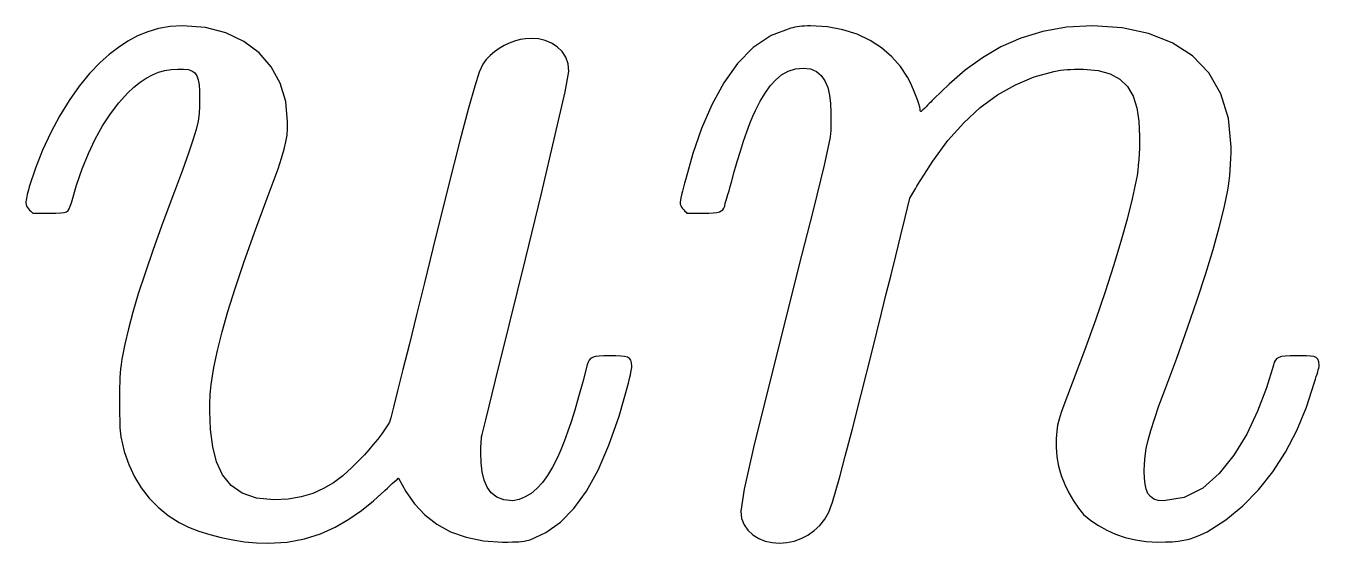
# Model space of a CAD drawing. Extents: x 0 to 52.7, y 0 to 16.4.
# Drawn here: x 27.2 to 52.74, y 0 to 10.23 of the extents above; entities that cross this region are included whole.
import ezdxf

# ---------------------------------------------------------------- set-up
doc = ezdxf.new("R2010")
doc.units = 0
doc.layers.add('Capa_1', color=7, linetype='CONTINUOUS')

msp = doc.modelspace()

# ---------------------------------------------------------------- linework, layer by layer
at = {"layer": 'Capa_1', "color": 7}
for p, q in [((30.293701, 10.22803), (30.048829, 10.21453)), ((30.745962, 10.19193), (30.293701, 10.22803)), ((42.527851, 10.21955), (42.477621, 10.21355)), ((42.580991, 10.22355), (42.527851, 10.21955)), ((42.636771, 10.22655), (42.580991, 10.22355)), ((42.694931, 10.22755), (42.636771, 10.22655)), ((43.029276, 10.20795), (42.694931, 10.22755)), ((48.271644, 10.22734), (47.754339, 10.19854)), ((48.849273, 10.19024), (48.271644, 10.22734)), ((29.404701, 10.02763), (29.212217, 9.92264)), ((29.60671, 10.11253), (29.404701, 10.02763)), ((29.820626, 10.17543), (29.60671, 10.11253)), ((30.048829, 10.21453), (29.820626, 10.17543)), ((31.151657, 10.08729), (30.745962, 10.19193)), ((31.506551, 9.91968), (31.151657, 10.08729)), ((37.070021, 9.97337), (36.96088, 9.95527)), ((37.179955, 9.97937), (37.070021, 9.97337)), ((37.179997, 9.98029), (37.179955, 9.97937)), ((37.179998, 9.98031), (37.179997, 9.98031)), ((37.179997, 9.98031), (37.179997, 9.9803)), ((37.179997, 9.9803), (37.179997, 9.9803)), ((37.179997, 9.9803), (37.179997, 9.98029)), ((37.322212, 9.96983), (37.179998, 9.98033)), ((37.179998, 9.98033), (37.179998, 9.98032)), ((37.179998, 9.98032), (37.179998, 9.98032)), ((37.179998, 9.98032), (37.179998, 9.98031)), ((37.45834, 9.93843), (37.322212, 9.96983)), ((41.918117, 10.03782), (41.567456, 9.79944)), ((42.311111, 10.18255), (41.918117, 10.03782)), ((42.347051, 10.19055), (42.311111, 10.18255)), ((42.386961, 10.19855), (42.347051, 10.19055)), ((42.430571, 10.20655), (42.386961, 10.19855)), ((42.477621, 10.21355), (42.430571, 10.20655)), ((43.337692, 10.15135), (43.029276, 10.20795)), ((43.61965, 10.06085), (43.337692, 10.15135)), ((43.87462, 9.93967), (43.61965, 10.06085)), ((46.852022, 9.98443), (46.456955, 9.80963)), ((47.282808, 10.11584), (46.852022, 9.98443)), ((47.754339, 10.19854), (47.282808, 10.11584)), ((49.37478, 10.07881), (48.849273, 10.19024)), ((49.840491, 9.89277), (49.37478, 10.07881)), ((29.026876, 9.79939), (28.846298, 9.65973)), ((29.212217, 9.92264), (29.026876, 9.79939)), ((31.806413, 9.69465), (31.506551, 9.91968)), ((36.454858, 9.71377), (36.367148, 9.64087)), ((36.548128, 9.77957), (36.454858, 9.71377)), ((36.646158, 9.83737), (36.548128, 9.77957)), ((36.748155, 9.88647), (36.646158, 9.83737)), ((36.853327, 9.92607), (36.748155, 9.88647)), ((36.96088, 9.95527), (36.853327, 9.92607)), ((37.584414, 9.88633), (37.45834, 9.93843)), ((37.696465, 9.81383), (37.584414, 9.88633)), ((37.790525, 9.72123), (37.696465, 9.81383)), ((37.862625, 9.60883), (37.790525, 9.72123)), ((41.567456, 9.79944), (41.257011, 9.48167)), ((44.102073, 9.79098), (43.87462, 9.93967)), ((44.301481, 9.61794), (44.102073, 9.79098)), ((46.456955, 9.80963), (46.09258, 9.59673)), ((50.238733, 9.63184), (49.840491, 9.89277)), ((28.668101, 9.50552), (28.457934, 9.28494)), ((28.846298, 9.65973), (28.668101, 9.50552)), ((32.047007, 9.41777), (31.806413, 9.69465)), ((36.225688, 9.47017), (36.154828, 9.31072)), ((36.291788, 9.56397), (36.225688, 9.47017)), ((36.367148, 9.64087), (36.291788, 9.56397)), ((37.908795, 9.47685), (37.862625, 9.60883)), ((37.925065, 9.32555), (37.908795, 9.47685)), ((41.257011, 9.48167), (40.984667, 9.09882)), ((44.472313, 9.42374), (44.301481, 9.61794)), ((46.09258, 9.59673), (45.753869, 9.35102)), ((50.561833, 9.29578), (50.238733, 9.63184)), ((28.457934, 9.28494), (28.252529, 9.03209)), ((29.457244, 9.11332), (29.57785, 9.19522)), ((29.57785, 9.19522), (29.698191, 9.26042)), ((29.698191, 9.26042), (29.819591, 9.30972)), ((29.819591, 9.30972), (29.943372, 9.34402)), ((29.943372, 9.34402), (30.070857, 9.36402)), ((30.070857, 9.36402), (30.203369, 9.37002)), ((30.203369, 9.37002), (30.217479, 9.37002)), ((30.217479, 9.37002), (30.231589, 9.37002)), ((30.231589, 9.37002), (30.245699, 9.37002)), ((30.245699, 9.37002), (30.259809, 9.37002)), ((30.259809, 9.37002), (30.273919, 9.37002)), ((30.273919, 9.37002), (30.288029, 9.37002)), ((30.288029, 9.37002), (30.302139, 9.37002)), ((30.302139, 9.37002), (30.316249, 9.37002)), ((30.316249, 9.37002), (30.407619, 9.36202)), ((30.407619, 9.36202), (30.479939, 9.33852)), ((30.479939, 9.33852), (30.535329, 9.29812)), ((30.535329, 9.29812), (30.575899, 9.23972)), ((30.575899, 9.23972), (30.603769, 9.16232)), ((32.224101, 9.09458), (32.047007, 9.41777)), ((36.154828, 9.31072), (36.065178, 9.03696)), ((37.851335, 8.92629), (37.925065, 9.32555)), ((42.009163, 9.16095), (42.126505, 9.25905)), ((42.126505, 9.25905), (42.255754, 9.33175)), ((42.255754, 9.33175), (42.399291, 9.37695)), ((42.399291, 9.37695), (42.559496, 9.39245)), ((42.559496, 9.39245), (42.699461, 9.37495)), ((42.699461, 9.37495), (42.815613, 9.32465)), ((42.815613, 9.32465), (42.909543, 9.24475)), ((42.909543, 9.24475), (42.982833, 9.13839)), ((44.614042, 9.21154), (44.472313, 9.42374)), ((44.650642, 9.14174), (44.614042, 9.21154)), ((45.753869, 9.35102), (45.435796, 9.07779)), ((46.744467, 9.06451), (47.115368, 9.2177)), ((47.115368, 9.2177), (47.503997, 9.32486)), ((47.503997, 9.32486), (47.569967, 9.33976)), ((47.569967, 9.33976), (47.633817, 9.35096)), ((47.633817, 9.35096), (47.697667, 9.35896)), ((47.697667, 9.35896), (47.763637, 9.36396)), ((47.763637, 9.36396), (47.833837, 9.36696)), ((47.833837, 9.36696), (47.910387, 9.36896)), ((47.910387, 9.36896), (47.995407, 9.36958)), ((47.995407, 9.36958), (48.091007, 9.36967)), ((48.091007, 9.36967), (48.378388, 9.34767)), ((48.378388, 9.34767), (48.616293, 9.28227)), ((48.616293, 9.28227), (48.80816, 9.1745)), ((50.802119, 8.88431), (50.561833, 9.29578)), ((28.252529, 9.03209), (28.054532, 8.75066)), ((29.209947, 8.89641), (29.335051, 9.01402)), ((29.335051, 9.01402), (29.457244, 9.11332)), ((30.603769, 9.16232), (30.621059, 9.06482)), ((30.621059, 9.06482), (30.629859, 8.94611)), ((30.629859, 8.94611), (30.632359, 8.80518)), ((32.333463, 8.73064), (32.224101, 9.09458)), ((36.065178, 9.03696), (35.94272, 8.60022)), ((40.984667, 9.09882), (40.748306, 8.66517)), ((41.800671, 8.89707), (41.901345, 9.03959)), ((41.901345, 9.03959), (42.009163, 9.16095)), ((42.982833, 9.13839), (43.037073, 9.00875)), ((43.037073, 9.00875), (43.073853, 8.85899)), ((44.690942, 9.05554), (44.650642, 9.14174)), ((44.732302, 8.95984), (44.690942, 9.05554)), ((44.772072, 8.86154), (44.732302, 8.95984)), ((45.435796, 9.07779), (45.133333, 8.78234)), ((46.389969, 8.86369), (46.744467, 9.06451)), ((48.80816, 9.1745), (48.957429, 9.02545)), ((48.957429, 9.02545), (49.06754, 8.83619)), ((28.054532, 8.75066), (27.86659, 8.44437)), ((28.871986, 8.49107), (29.036468, 8.70604)), ((29.036468, 8.70604), (29.209947, 8.89641)), ((30.632359, 8.80518), (30.630459, 8.64136)), ((32.370853, 8.33152), (32.333463, 8.73064)), ((37.656955, 8.07037), (37.851335, 8.92629)), ((41.611231, 8.55699), (41.704761, 8.7355)), ((41.704761, 8.7355), (41.800671, 8.89707)), ((43.073853, 8.85899), (43.094753, 8.69231)), ((43.094753, 8.69231), (43.101353, 8.51186)), ((44.807612, 8.76744), (44.772072, 8.86154)), ((44.836272, 8.68444), (44.807612, 8.76744)), ((44.855412, 8.61944), (44.836272, 8.68444)), ((45.040213, 8.68934), (45.009173, 8.65834)), ((45.071253, 8.72034), (45.040213, 8.68934)), ((45.102293, 8.75134), (45.071253, 8.72034)), ((45.133333, 8.78234), (45.102293, 8.75134)), ((46.050553, 8.61366), (46.389969, 8.86369)), ((49.06754, 8.83619), (49.14193, 8.60777)), ((50.951917, 8.39717), (50.802119, 8.88431)), ((27.86659, 8.44437), (27.691348, 8.1169)), ((28.717028, 8.25228), (28.871986, 8.49107)), ((30.621459, 8.49368), (30.600249, 8.34441)), ((30.630459, 8.64136), (30.621459, 8.49368)), ((35.94272, 8.60022), (35.773431, 7.95182)), ((40.748306, 8.66517), (40.545812, 8.19501)), ((41.499051, 8.29664), (41.557521, 8.44031)), ((41.557521, 8.44031), (41.611231, 8.55699)), ((43.101309, 8.44236), (43.101, 8.37046)), ((43.101353, 8.51186), (43.101309, 8.44236)), ((44.862412, 8.57934), (44.855412, 8.61944)), ((44.862456, 8.57134), (44.862412, 8.57934)), ((44.862765, 8.56334), (44.862456, 8.57134)), ((44.863603, 8.55534), (44.862765, 8.56334)), ((44.865203, 8.54834), (44.863603, 8.55534)), ((44.867903, 8.54234), (44.865203, 8.54834)), ((44.871903, 8.53834), (44.867903, 8.54234)), ((44.877503, 8.53534), (44.871903, 8.53834)), ((44.885003, 8.53434), (44.877503, 8.53534)), ((44.916043, 8.56534), (44.885003, 8.53434)), ((44.947083, 8.59634), (44.916043, 8.56534)), ((44.978133, 8.62734), (44.947083, 8.59634)), ((45.009173, 8.65834), (44.978133, 8.62734)), ((45.724895, 8.31283), (46.050553, 8.61366)), ((49.14193, 8.60777), (49.18404, 8.34124)), ((28.572124, 7.99048), (28.717028, 8.25228)), ((30.561839, 8.17583), (30.501209, 7.9702)), ((30.600249, 8.34441), (30.561839, 8.17583)), ((32.358203, 8.06658), (32.368253, 8.19521)), ((32.368253, 8.19521), (32.370853, 8.33152)), ((40.545812, 8.19501), (40.375067, 7.70262)), ((41.437401, 8.13075), (41.499051, 8.29664)), ((43.098562, 8.22686), (43.095862, 8.15886)), ((43.100162, 8.29796), (43.098562, 8.22686)), ((43.101, 8.37046), (43.100162, 8.29796)), ((45.411672, 7.95961), (45.724895, 8.31283)), ((49.18404, 8.34124), (49.19731, 8.03768)), ((51.003557, 7.83409), (50.951917, 8.39717)), ((27.691348, 8.1169), (27.531451, 7.77197)), ((28.437804, 7.70645), (28.572124, 7.99048)), ((30.501209, 7.9702), (30.413319, 7.70981)), ((32.303173, 7.78683), (32.337563, 7.93424)), ((32.337563, 7.93424), (32.358203, 8.06658)), ((35.773431, 7.95182), (35.543288, 7.04306)), ((37.382141, 6.91493), (37.656955, 8.07037)), ((41.310931, 7.75134), (41.374171, 7.94739)), ((41.374171, 7.94739), (41.437401, 8.13075)), ((43.078762, 7.99266), (42.964197, 7.47081)), ((43.086262, 8.03996), (43.078762, 7.99266)), ((43.091862, 8.09596), (43.086262, 8.03996)), ((43.095862, 8.15886), (43.091862, 8.09596)), ((45.109562, 7.55242), (45.411672, 7.95961)), ((49.19621, 7.9258), (49.19301, 7.81155)), ((49.19731, 8.03768), (49.19621, 7.9258)), ((27.531451, 7.77197), (27.389546, 7.41328)), ((28.314597, 7.40098), (28.437804, 7.70645)), ((30.413319, 7.70981), (30.293155, 7.37691)), ((32.251843, 7.61295), (32.303173, 7.78683)), ((40.375067, 7.70262), (40.233956, 7.20229)), ((41.249281, 7.54734), (41.310931, 7.75134)), ((49.18771, 7.69676), (49.18031, 7.5833)), ((49.19301, 7.81155), (49.18771, 7.69676)), ((50.999257, 7.60796), (51.002457, 7.72221)), ((51.002457, 7.72221), (51.003557, 7.83409)), ((27.389546, 7.41328), (27.268279, 7.04454)), ((32.180403, 7.40124), (32.251843, 7.61295)), ((41.190811, 7.34017), (41.249281, 7.54734)), ((42.964197, 7.47081), (42.746445, 6.58225)), ((44.817242, 7.08966), (45.109562, 7.55242)), ((49.17081, 7.47301), (49.15917, 7.36775)), ((49.18031, 7.5833), (49.17081, 7.47301)), ((50.986557, 7.37971), (50.993957, 7.49317)), ((50.993957, 7.49317), (50.999257, 7.60796)), ((28.203031, 7.07488), (28.314597, 7.40098)), ((30.293155, 7.37691), (30.135684, 6.9538)), ((32.085683, 7.14032), (32.180403, 7.40124)), ((40.233956, 7.20229), (40.209656, 7.11799)), ((41.137101, 7.13459), (41.190811, 7.34017)), ((49.12954, 7.17965), (49.05113, 6.80787)), ((49.14541, 7.26935), (49.12954, 7.17965)), ((49.15917, 7.36775), (49.14541, 7.26935)), ((50.951657, 7.06576), (50.965417, 7.16416)), ((50.965417, 7.16416), (50.977057, 7.26942)), ((50.977057, 7.26942), (50.986557, 7.37971)), ((27.238639, 6.93794), (27.226999, 6.89284)), ((27.252399, 6.98834), (27.238639, 6.93794)), ((27.268279, 7.04454), (27.252399, 6.98834)), ((28.103641, 6.72894), (28.203031, 7.07488)), ((30.135684, 6.9538), (29.908627, 6.33798)), ((31.964504, 6.81881), (32.085683, 7.14032)), ((35.543288, 7.04306), (35.238267, 5.82527)), ((37.067111, 5.61715), (37.382141, 6.91493)), ((40.168476, 6.95899), (40.152116, 6.88899)), ((40.187746, 7.03609), (40.168476, 6.95899)), ((40.209656, 7.11799), (40.187746, 7.03609)), ((41.064471, 6.89129), (41.087361, 6.96839)), ((41.087361, 6.96839), (41.111831, 7.05029)), ((41.111831, 7.05029), (41.137101, 7.13459)), ((44.698692, 6.88626), (44.718452, 6.92016)), ((44.718452, 6.92016), (44.738212, 6.95406)), ((44.738212, 6.95406), (44.757972, 6.98796)), ((44.757972, 6.98796), (44.777732, 7.02186)), ((44.777732, 7.02186), (44.797482, 7.05576)), ((44.797482, 7.05576), (44.817242, 7.08966)), ((50.863897, 6.63126), (50.935777, 6.97606)), ((50.935777, 6.97606), (50.951657, 7.06576)), ((27.201599, 6.75484), (27.200499, 6.72824)), ((27.200499, 6.72824), (27.204499, 6.69544)), ((27.204799, 6.78404), (27.201599, 6.75484)), ((27.204499, 6.69544), (27.215349, 6.66474)), ((27.210099, 6.81644), (27.204799, 6.78404)), ((27.217499, 6.85254), (27.210099, 6.81644)), ((27.215349, 6.66474), (27.231489, 6.63614)), ((27.226999, 6.89284), (27.217499, 6.85254)), ((28.055311, 6.61144), (28.075901, 6.66184)), ((28.075901, 6.66184), (28.103641, 6.72894)), ((31.71509, 6.13932), (31.964504, 6.81881)), ((40.123226, 6.74569), (40.121126, 6.72809)), ((40.121126, 6.72809), (40.125126, 6.70179)), ((40.129226, 6.77999), (40.123226, 6.74569)), ((40.125126, 6.70179), (40.135976, 6.67419)), ((40.138926, 6.82849), (40.129226, 6.77999)), ((40.135976, 6.67419), (40.152116, 6.64599)), ((40.152116, 6.88899), (40.138926, 6.82849)), ((40.152116, 6.64599), (40.171956, 6.61809)), ((40.984171, 6.62209), (41.001681, 6.66029)), ((41.001681, 6.66029), (41.004681, 6.67789)), ((41.004681, 6.67789), (41.013281, 6.71219)), ((41.013281, 6.71219), (41.026641, 6.76079)), ((41.026641, 6.76079), (41.043971, 6.82129)), ((41.043971, 6.82129), (41.064471, 6.89129)), ((44.566042, 6.44028), (44.659172, 6.81846)), ((44.659172, 6.81846), (44.678932, 6.85236)), ((44.678932, 6.85236), (44.698692, 6.88626)), ((49.05113, 6.80787), (48.95103, 6.40248)), ((27.231489, 6.63614), (27.251329, 6.60964)), ((27.251329, 6.60964), (27.273289, 6.58534)), ((27.273289, 6.58534), (27.295779, 6.56314)), ((27.295779, 6.56314), (27.317209, 6.54304)), ((27.317209, 6.54304), (27.335999, 6.52504)), ((27.335999, 6.52504), (27.375509, 6.52504)), ((27.375509, 6.52504), (27.415019, 6.52504)), ((27.415019, 6.52504), (27.454529, 6.52504)), ((27.454529, 6.52504), (27.494039, 6.52504)), ((27.494039, 6.52504), (27.533549, 6.52504)), ((27.533549, 6.52504), (27.573059, 6.52504)), ((27.573059, 6.52504), (27.612569, 6.52504)), ((27.612569, 6.52504), (27.652079, 6.52504)), ((27.652079, 6.52504), (27.790941, 6.52544)), ((27.790941, 6.52544), (27.890911, 6.52844)), ((27.890911, 6.52844), (27.959661, 6.53644)), ((27.959661, 6.53644), (28.004861, 6.55114)), ((28.004861, 6.55114), (28.034191, 6.57534)), ((28.034191, 6.57534), (28.055311, 6.61144)), ((40.171956, 6.61809), (40.193916, 6.59119)), ((40.193916, 6.59119), (40.216406, 6.56619)), ((40.216406, 6.56619), (40.237836, 6.54379)), ((40.237836, 6.54379), (40.256626, 6.52489)), ((40.256626, 6.52489), (40.296136, 6.52489)), ((40.296136, 6.52489), (40.335646, 6.52489)), ((40.335646, 6.52489), (40.375156, 6.52489)), ((40.375156, 6.52489), (40.414666, 6.52489)), ((40.414666, 6.52489), (40.454176, 6.52489)), ((40.454176, 6.52489), (40.493686, 6.52489)), ((40.493686, 6.52489), (40.533196, 6.52489)), ((40.533196, 6.52489), (40.572706, 6.52489)), ((40.572706, 6.52489), (40.686521, 6.52589)), ((40.686521, 6.52589), (40.776261, 6.52989)), ((40.776261, 6.52989), (40.845361, 6.53789)), ((40.845361, 6.53789), (40.897261, 6.55019)), ((40.897261, 6.55019), (40.935401, 6.56779)), ((40.935401, 6.56779), (40.963221, 6.59149)), ((40.963221, 6.59149), (40.984171, 6.62209)), ((42.746445, 6.58225), (42.462018, 5.45345)), ((44.472912, 6.0621), (44.566042, 6.44028)), ((48.95103, 6.40248), (48.828704, 5.96164)), ((50.767147, 6.24122), (50.863897, 6.63126)), ((29.908627, 6.33798), (29.716231, 5.80339)), ((31.505893, 5.54846), (31.71509, 6.13932)), ((50.646056, 5.80726), (50.767147, 6.24122)), ((44.379782, 5.68392), (44.472912, 6.0621)), ((48.828704, 5.96164), (48.683624, 5.48349)), ((29.716231, 5.80339), (29.555056, 5.33813)), ((35.238267, 5.82527), (35.072682, 5.14812)), ((44.286652, 5.30574), (44.379782, 5.68392)), ((50.501152, 5.3307), (50.646056, 5.80726)), ((31.332679, 5.03327), (31.505893, 5.54846)), ((36.75208, 4.33419), (37.067111, 5.61715)), ((42.462018, 5.45345), (42.147428, 4.21088)), ((48.683624, 5.48349), (48.515261, 4.96619)), ((29.555056, 5.33813), (29.421662, 4.93027)), ((35.072682, 5.14812), (34.916887, 4.51435)), ((44.193522, 4.92757), (44.286652, 5.30574)), ((50.332965, 4.81287), (50.501152, 5.3307)), ((29.421662, 4.93027), (29.312609, 4.56792)), ((31.191215, 4.58079), (31.332679, 5.03327)), ((44.100392, 4.54939), (44.193522, 4.92757)), ((48.515261, 4.96619), (48.323085, 4.40788)), ((50.142025, 4.25509), (50.332965, 4.81287)), ((29.312609, 4.56792), (29.224459, 4.23918)), ((31.077268, 4.17804), (31.191215, 4.58079)), ((34.916887, 4.51435), (34.774321, 3.93774)), ((44.007262, 4.17121), (44.100392, 4.54939)), ((48.323085, 4.40788), (48.106568, 3.8067)), ((29.224459, 4.23918), (29.153769, 3.93213)), ((30.986608, 3.81208), (31.077268, 4.17804)), ((36.477266, 3.2232), (36.75208, 4.33419)), ((42.147428, 4.21088), (41.839189, 2.98101)), ((43.914132, 3.79303), (44.007262, 4.17121)), ((49.928859, 3.65867), (50.142025, 4.25509)), ((29.153769, 3.93213), (29.097109, 3.63487)), ((34.774321, 3.93774), (34.648423, 3.43203)), ((29.097109, 3.63487), (29.082199, 3.53323)), ((30.914998, 3.46993), (30.986608, 3.81208)), ((38.303873, 3.57606), (38.286323, 3.52296)), ((38.325133, 3.61786), (38.303873, 3.57606)), ((38.353793, 3.64956), (38.325133, 3.61786)), ((38.393573, 3.67256), (38.353793, 3.64956)), ((38.448163, 3.68816), (38.393573, 3.67256)), ((38.521273, 3.69716), (38.448163, 3.68816)), ((38.616613, 3.70216), (38.521273, 3.69716)), ((38.73788, 3.70316), (38.616613, 3.70216)), ((38.853547, 3.70276), (38.73788, 3.70316)), ((38.947787, 3.69976), (38.853547, 3.70276)), ((39.022447, 3.69176), (38.947787, 3.69976)), ((39.079377, 3.67706), (39.022447, 3.69176)), ((39.120427, 3.65286), (39.079377, 3.67706)), ((39.147457, 3.61676), (39.120427, 3.65286)), ((39.162317, 3.56636), (39.147457, 3.61676)), ((43.69854, 2.94226), (43.914132, 3.79303)), ((48.106568, 3.8067), (47.86518, 3.16081)), ((49.693997, 3.02495), (49.928859, 3.65867)), ((51.87764, 3.61698), (51.85639, 3.57518)), ((51.9063, 3.64868), (51.87764, 3.61698)), ((51.94608, 3.67168), (51.9063, 3.64868)), ((52.00067, 3.68728), (51.94608, 3.67168)), ((52.07378, 3.69628), (52.00067, 3.68728)), ((52.16912, 3.70128), (52.07378, 3.69628)), ((52.290387, 3.70228), (52.16912, 3.70128)), ((52.400542, 3.70285), (52.290387, 3.70228)), ((52.494292, 3.70263), (52.400542, 3.70285)), ((52.572172, 3.69863), (52.494292, 3.70263)), ((52.634702, 3.68813), (52.572172, 3.69863)), ((52.682412, 3.66803), (52.634702, 3.68813)), ((52.715842, 3.63553), (52.682412, 3.66803)), ((52.735512, 3.58773), (52.715842, 3.63553)), ((52.741912, 3.52163), (52.735512, 3.58773)), ((29.062999, 3.36063), (29.057599, 3.27643)), ((29.070999, 3.44403), (29.062999, 3.36063)), ((29.082199, 3.53323), (29.070999, 3.44403)), ((30.858198, 3.13863), (30.914998, 3.46993)), ((34.648423, 3.43203), (34.542634, 3.01099)), ((38.286323, 3.52296), (38.197203, 3.18786)), ((39.128677, 3.28016), (39.140317, 3.32926)), ((39.140317, 3.32926), (39.149817, 3.37226)), ((39.149817, 3.37226), (39.157217, 3.40996)), ((39.157217, 3.40996), (39.162517, 3.44316)), ((39.166817, 3.49926), (39.162317, 3.56636)), ((39.162517, 3.44316), (39.165717, 3.47266)), ((39.165717, 3.47266), (39.166817, 3.49926)), ((51.83884, 3.52208), (51.701257, 3.06956)), ((51.85639, 3.57518), (51.83884, 3.52208)), ((52.684832, 3.29313), (52.700092, 3.34183)), ((52.700092, 3.34183), (52.713762, 3.38623)), ((52.713762, 3.38623), (52.725312, 3.42643)), ((52.725312, 3.42643), (52.734212, 3.46243)), ((52.734212, 3.46243), (52.739912, 3.49413)), ((52.739912, 3.49413), (52.741912, 3.52163)), ((29.052599, 3.07922), (29.051981, 2.95296)), ((29.054299, 3.18483), (29.052599, 3.07922)), ((29.057599, 3.27643), (29.054299, 3.18483)), ((30.845098, 3.00663), (30.850698, 3.07183)), ((30.850698, 3.07183), (30.858198, 3.13863)), ((36.282886, 2.44136), (36.477266, 3.2232)), ((38.197203, 3.18786), (38.115223, 2.89113)), ((38.914667, 2.50814), (39.099037, 3.16056)), ((39.099037, 3.16056), (39.114917, 3.22416)), ((39.114917, 3.22416), (39.128677, 3.28016)), ((47.86518, 3.16081), (47.77381, 2.92035)), ((51.701257, 3.06956), (51.525573, 2.60698)), ((52.491942, 2.69026), (52.651662, 3.18313)), ((52.651662, 3.18313), (52.668512, 3.24023)), ((52.668512, 3.24023), (52.684832, 3.29313)), ((29.051981, 2.95296), (29.051893, 2.79946)), ((30.83596, 2.75123), (30.836798, 2.81533)), ((30.836798, 2.81533), (30.838398, 2.87893)), ((30.838398, 2.87893), (30.841098, 2.94253)), ((30.841098, 2.94253), (30.845098, 3.00663)), ((34.542634, 3.01099), (34.460394, 2.68837)), ((38.115223, 2.89113), (38.039063, 2.6288)), ((41.839189, 2.98101), (41.573812, 1.89031)), ((43.522901, 2.25739), (43.69854, 2.94226)), ((47.77381, 2.92035), (47.70149, 2.73148)), ((49.579299, 2.71345), (49.693997, 3.02495)), ((29.051893, 2.79946), (29.051937, 2.65919)), ((29.051937, 2.65919), (29.052246, 2.54087)), ((30.835607, 2.61923), (30.835651, 2.68603)), ((30.848267, 2.24537), (30.835607, 2.61923)), ((30.835651, 2.68603), (30.83596, 2.75123)), ((34.460394, 2.68837), (34.405144, 2.47794)), ((38.039063, 2.6288), (37.967403, 2.39689)), ((47.6461, 2.58018), (47.60553, 2.45243)), ((47.70149, 2.73148), (47.6461, 2.58018)), ((49.487619, 2.45063), (49.579299, 2.71345)), ((51.525573, 2.60698), (51.31179, 2.15604)), ((52.301001, 2.22887), (52.491942, 2.69026)), ((29.052246, 2.54087), (29.053084, 2.44107)), ((29.053084, 2.44107), (29.054684, 2.35637)), ((29.054684, 2.35637), (29.057384, 2.28327)), ((34.350504, 2.33744), (34.298474, 2.25834)), ((34.380314, 2.39344), (34.350504, 2.33744)), ((34.405144, 2.47794), (34.380314, 2.39344)), ((36.209156, 2.14582), (36.282886, 2.44136)), ((37.967403, 2.39689), (37.898923, 2.19144)), ((38.716273, 1.93748), (38.914667, 2.50814)), ((47.57766, 2.3342), (47.56037, 2.21148)), ((47.60553, 2.45243), (47.57766, 2.3342)), ((49.416579, 2.22803), (49.487619, 2.45063)), ((29.057384, 2.28327), (29.061384, 2.21837)), ((29.061384, 2.21837), (29.066984, 2.15827)), ((29.066984, 2.15827), (29.074484, 2.09947)), ((29.074484, 2.09947), (29.144334, 1.81465)), ((30.890287, 1.90591), (30.848267, 2.24537)), ((34.148894, 2.05758), (34.061934, 1.94915)), ((34.229504, 2.16284), (34.148894, 2.05758)), ((34.298474, 2.25834), (34.229504, 2.16284)), ((36.192056, 2.01162), (36.196056, 2.05762)), ((36.196056, 2.05762), (36.201656, 2.10252)), ((36.201656, 2.10252), (36.209156, 2.14582)), ((37.898923, 2.19144), (37.832293, 2.00848)), ((43.382715, 1.72015), (43.522901, 2.25739)), ((47.55157, 2.07024), (47.54907, 1.89645)), ((47.56037, 2.21148), (47.55157, 2.07024)), ((49.363799, 2.03717), (49.416579, 2.22803)), ((51.31179, 2.15604), (51.059907, 1.73843)), ((52.079368, 1.80082), (52.301001, 2.22887)), ((29.144334, 1.81465), (29.235354, 1.55231)), ((30.967767, 1.60561), (30.890287, 1.90591)), ((33.973914, 1.84415), (33.890134, 1.74925)), ((34.061934, 1.94915), (33.973914, 1.84415)), ((36.186565, 1.78442), (36.186609, 1.82772)), ((36.186609, 1.82772), (36.186918, 1.87262)), ((36.186918, 1.87262), (36.187756, 1.91862)), ((36.187756, 1.91862), (36.189356, 1.96512)), ((36.189356, 1.96512), (36.192056, 2.01162)), ((37.766193, 1.84405), (37.699303, 1.69416)), ((37.832293, 2.00848), (37.766193, 1.84405)), ((38.502534, 1.44566), (38.716273, 1.93748)), ((41.573812, 1.89031), (41.38781, 1.06525)), ((47.54907, 1.89645), (47.56124, 1.70957)), ((49.303479, 1.71685), (49.326889, 1.8696)), ((49.326889, 1.8696), (49.363799, 2.03717)), ((51.827573, 1.40796), (52.079368, 1.80082)), ((29.235354, 1.55231), (29.347537, 1.31167)), ((31.086786, 1.34923), (30.967767, 1.60561)), ((33.815874, 1.67095), (33.638427, 1.49341)), ((33.890134, 1.74925), (33.815874, 1.67095)), ((36.192465, 1.5881), (36.186565, 1.78442)), ((36.212355, 1.40765), (36.192465, 1.5881)), ((37.699303, 1.69416), (37.604053, 1.50357)), ((43.273486, 1.3123), (43.382715, 1.72015)), ((47.56124, 1.70957), (47.59564, 1.52321)), ((49.287579, 1.42193), (49.291179, 1.57045)), ((49.291179, 1.57045), (49.303479, 1.71685)), ((51.059907, 1.73843), (50.769923, 1.37587)), ((29.347537, 1.31167), (29.480887, 1.09194)), ((31.253429, 1.14153), (31.086786, 1.34923)), ((33.458863, 1.3344), (33.272949, 1.19549)), ((33.638427, 1.49341), (33.458863, 1.3344)), ((34.537604, 1.26737), (34.554804, 1.28197)), ((34.554804, 1.28197), (34.560904, 1.28697)), ((34.560904, 1.28697), (34.702897, 1.01873)), ((36.249705, 1.24625), (36.212355, 1.40765)), ((37.504573, 1.33785), (37.400856, 1.19648)), ((37.604053, 1.50357), (37.504573, 1.33785)), ((38.272126, 1.02978), (38.502534, 1.44566)), ((43.190716, 1.01557), (43.273486, 1.3123)), ((47.59564, 1.52321), (47.64909, 1.34003)), ((47.64909, 1.34003), (47.71841, 1.16267)), ((49.291079, 1.2865), (49.287579, 1.42193)), ((49.303069, 1.16828), (49.291079, 1.2865)), ((50.769923, 1.37587), (50.44184, 1.09003)), ((51.546145, 1.05214), (51.827573, 1.40796)), ((29.480887, 1.09194), (29.635404, 0.89231)), ((31.473783, 0.98728), (31.253429, 1.14153)), ((33.076452, 1.07828), (32.865138, 0.98438)), ((33.272949, 1.19549), (33.076452, 1.07828)), ((34.065058, 0.83847), (34.289954, 1.03867)), ((34.289954, 1.03867), (34.340494, 1.08827)), ((34.340494, 1.08827), (34.389444, 1.13467)), ((34.389444, 1.13467), (34.435214, 1.17687)), ((34.435214, 1.17687), (34.476224, 1.21377)), ((34.476224, 1.21377), (34.510884, 1.24427)), ((34.510884, 1.24427), (34.537604, 1.26737)), ((36.307955, 1.10708), (36.249705, 1.24625)), ((36.390545, 0.99331), (36.307955, 1.10708)), ((37.292907, 1.07891), (37.180723, 0.98461)), ((37.400856, 1.19648), (37.292907, 1.07891)), ((38.023727, 0.68692), (38.272126, 1.02978)), ((41.38781, 1.06525), (41.31769, 0.6323)), ((47.71841, 1.16267), (47.80043, 0.99378)), ((49.325649, 1.06751), (49.303069, 1.16828)), ((49.360929, 0.98451), (49.325649, 1.06751)), ((50.44184, 1.09003), (50.075656, 0.90261)), ((51.235612, 0.73521), (51.546145, 1.05214)), ((29.635404, 0.89231), (29.811087, 0.712)), ((31.753932, 0.89128), (31.473783, 0.98728)), ((32.099963, 0.85818), (31.753932, 0.89128)), ((32.381127, 0.87268), (32.099963, 0.85818)), ((32.634774, 0.91528), (32.381127, 0.87268)), ((32.865138, 0.98438), (32.634774, 0.91528)), ((33.828521, 0.6478), (34.065058, 0.83847)), ((34.702897, 1.01873), (34.875582, 0.77509)), ((34.875582, 0.77509), (35.080017, 0.5595)), ((36.50092, 0.90811), (36.390545, 0.99331)), ((36.642516, 0.85471), (36.50092, 0.90811)), ((36.818773, 0.83621), (36.642516, 0.85471)), ((36.943656, 0.86381), (36.818773, 0.83621)), ((37.064307, 0.91311), (36.943656, 0.86381)), ((37.180723, 0.98461), (37.064307, 0.91311)), ((43.086556, 0.68246), (43.129906, 0.81171)), ((43.129906, 0.81171), (43.190716, 1.01557)), ((47.80043, 0.99378), (47.89198, 0.836)), ((47.89198, 0.836), (47.98988, 0.69198)), ((49.411019, 0.91941), (49.360929, 0.98451)), ((49.478049, 0.87261), (49.411019, 0.91941)), ((49.564129, 0.84431), (49.478049, 0.87261)), ((49.671373, 0.83531), (49.564129, 0.84431)), ((50.075656, 0.90261), (49.671373, 0.83531)), ((29.811087, 0.712), (30.007937, 0.5502)), ((30.007937, 0.5502), (30.225954, 0.40614)), ((33.577166, 0.47194), (33.828521, 0.6478)), ((35.080017, 0.5595), (35.31726, 0.37539)), ((37.756013, 0.41418), (38.023727, 0.68692)), ((41.31769, 0.6323), (41.33493, 0.48846)), ((42.978346, 0.47317), (43.056176, 0.60956)), ((43.056176, 0.60956), (43.086556, 0.68246)), ((47.98988, 0.69198), (48.090951, 0.56436)), ((48.090951, 0.56436), (48.231797, 0.45032)), ((50.896504, 0.45902), (51.235612, 0.73521)), ((30.225954, 0.40614), (30.41275, 0.31734)), ((30.41275, 0.31734), (30.61542, 0.23784)), ((33.017308, 0.18584), (33.307821, 0.31619)), ((33.307821, 0.31619), (33.577166, 0.47194)), ((35.31726, 0.37539), (35.588369, 0.22621)), ((37.467661, 0.20864), (37.756013, 0.41418)), ((41.33493, 0.48846), (41.38366, 0.36207)), ((41.38366, 0.36207), (41.45938, 0.25368)), ((42.770822, 0.248), (42.882256, 0.35238)), ((42.882256, 0.35238), (42.978346, 0.47317)), ((48.231797, 0.45032), (48.383756, 0.34634)), ((48.383756, 0.34634), (48.547357, 0.25404)), ((50.529351, 0.22544), (50.896504, 0.45902)), ((30.61542, 0.23784), (30.830791, 0.16844)), ((30.830791, 0.16844), (31.055687, 0.10984)), ((31.055687, 0.10984), (31.286933, 0.06284)), ((31.286933, 0.06284), (31.521353, 0.02834)), ((31.521353, 0.02834), (31.755774, 0.00704)), ((31.755774, 0.00704), (31.98702, 0.00004)), ((31.98702, 0.00004), (32.360083, 0.02244)), ((32.360083, 0.02244), (32.702454, 0.08614)), ((32.702454, 0.08614), (33.017308, 0.18584)), ((35.588369, 0.22621), (35.894404, 0.11539)), ((35.894404, 0.11539), (36.236422, 0.04639)), ((36.236422, 0.04639), (36.615482, 0.02259)), ((36.615482, 0.02259), (36.722109, 0.02268)), ((36.722109, 0.02268), (36.808099, 0.0233)), ((36.808099, 0.0233), (36.878209, 0.0253)), ((36.878209, 0.0253), (36.937209, 0.0283)), ((36.937209, 0.0283), (36.989859, 0.0333)), ((36.989859, 0.0333), (37.040929, 0.0413)), ((37.040929, 0.0413), (37.095169, 0.0525)), ((37.095169, 0.0525), (37.157349, 0.0674)), ((37.157349, 0.0674), (37.467661, 0.20864)), ((41.45938, 0.25368), (41.55759, 0.16378)), ((41.55759, 0.16378), (41.673786, 0.09298)), ((41.673786, 0.09298), (41.803476, 0.04178)), ((41.803476, 0.04178), (41.942162, 0.01068)), ((41.942162, 0.01068), (42.085346, 0.00018)), ((42.085331, 0), (42.229838, 0.0104)), ((42.08535, 0.00021), (42.085331, 0)), ((42.085346, 0.00018), (42.085347, 0.00018)), ((42.085347, 0.00018), (42.085347, 0.00019)), ((42.085347, 0.00019), (42.085348, 0.00019)), ((42.085348, 0.00019), (42.085348, 0.0002)), ((42.085348, 0.0002), (42.085349, 0.0002)), ((42.085349, 0.0002), (42.085349, 0.00021)), ((42.085349, 0.00021), (42.08535, 0.00021)), ((42.229838, 0.0104), (42.37355, 0.0412)), ((42.37355, 0.0412), (42.513559, 0.0916)), ((42.513559, 0.0916), (42.646953, 0.1608)), ((42.646953, 0.1608), (42.770822, 0.248)), ((48.547357, 0.25404), (48.723128, 0.17494)), ((48.723128, 0.17494), (48.9116, 0.11064)), ((48.9116, 0.11064), (49.1133, 0.06274)), ((49.1133, 0.06274), (49.328759, 0.03284)), ((49.328759, 0.03284), (49.558506, 0.02254)), ((49.558506, 0.02254), (49.708569, 0.02354)), ((49.708569, 0.02354), (49.840376, 0.02854)), ((49.840376, 0.02854), (49.958953, 0.03884)), ((49.958953, 0.03884), (50.069328, 0.05604)), ((50.069328, 0.05604), (50.176529, 0.08174)), ((50.176529, 0.08174), (50.285581, 0.11744)), ((50.285581, 0.11744), (50.401513, 0.16484)), ((50.401513, 0.16484), (50.529351, 0.22544))]:
    msp.add_line(p, q, dxfattribs=at)

doc.saveas('drawing.dxf')
